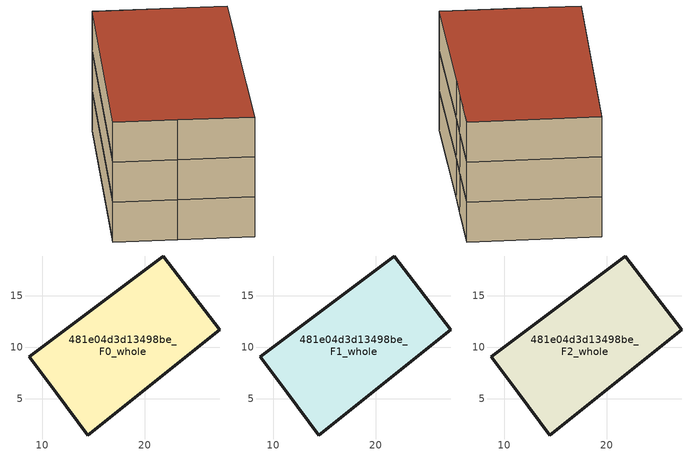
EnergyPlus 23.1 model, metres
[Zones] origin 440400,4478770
481e04d3d13498be_F0_whole
 floor ground (EU_floor_Construction): 21.79,18.89 27.28,11.68 23.92,9.02 22.16,7.63 14.46,1.45 11.36,5.58 8.76,9.05 z0
 wall outside (EU_wall_Construction): 14.46,1.45 22.16,7.63 23.92,9.02 27.28,11.68 21.79,18.89 8.76,9.05 11.36,5.58 14.46,1.45 z0:3
481e04d3d13498be_F1_whole
 floor to 481e04d3d13498be_F0_whole (EU_floor_Construction): 21.79,18.89 27.28,11.68 23.92,9.02 22.16,7.63 14.46,1.45 11.36,5.58 8.76,9.05 z3
 wall outside (EU_wall_Construction): 14.46,1.45 22.16,7.63 23.92,9.02 27.28,11.68 21.79,18.89 8.76,9.05 11.36,5.58 14.46,1.45 z3:6
481e04d3d13498be_F2_whole
 floor to 481e04d3d13498be_F1_whole (EU_floor_Construction): 21.79,18.89 27.28,11.68 23.92,9.02 22.16,7.63 14.46,1.45 11.36,5.58 8.76,9.05 z6
 wall outside (EU_wall_Construction): 14.46,1.45 22.16,7.63 23.92,9.02 27.28,11.68 21.79,18.89 8.76,9.05 11.36,5.58 14.46,1.45 z6:9
 roof outside (EU_roof_Construction): 22.16,7.63 23.92,9.02 27.28,11.68 21.79,18.89 8.76,9.05 11.36,5.58 14.46,1.45 z9
[Building]
EU S2 Campaign: North Axis=0; Terrain=City; Solar Distribution=FullExterior
[Site:Location]
Madrid: Latitude=40.5; Longitude=-3.5; Time Zone=1; Elevation=609
[SizingPeriod:WeatherFileDays]
AnnualSizingPeriod: Begin Month=1; Begin Day of Month=1; End Month=12; End Day of Month=31; Day of Week for Start Day=Monday; Use Weather File Daylight Saving Period=No; Use Weather File Rain and Snow Indicators=No
[MATERIAL]
EU_InternalMass_Material: Roughness=MediumRough; Thickness=0.1; Conductivity=1; Density=1800; Specific Heat=900; Thermal Absorptance=0.9; Solar Absorptance=0.7; Visible Absorptance=0.7
[MATERIAL:NOMASS] Roughness=MediumRough; Thermal Absorptance=0.9; Solar Absorptance=0.7; Visible Absorptance=0.7
Name | Thermal Resistance
EU_wall_NoMass | 0.419739
EU_roof_NoMass | 0.352165
EU_floor_NoMass | 0.608284
[CONSTRUCTION]
EU_wall_Construction: EU_wall_NoMass
EU_roof_Construction: EU_roof_NoMass
EU_floor_Construction: EU_floor_NoMass
EU_InternalMass_Construction: EU_InternalMass_Material
[ZONE] Type=1; Multiplier=1; Ceiling Height=autocalculate; Volume=454.863; Floor Area=autocalculate; Part of Total Floor Area=Yes
481e04d3d13498be_F0_whole; 481e04d3d13498be_F1_whole; 481e04d3d13498be_F2_whole
[INTERNALMASS] Construction=EU_InternalMass_Construction; Surface Area=151.621
Name | Zone or ZoneList
481e04d3d13498be_F0_whole_EU_InternalMass | 481e04d3d13498be_F0_whole
481e04d3d13498be_F1_whole_EU_InternalMass | 481e04d3d13498be_F1_whole
481e04d3d13498be_F2_whole_EU_InternalMass | 481e04d3d13498be_F2_whole
[OTHEREQUIPMENT] Fuel Type=Electricity; Design Level Calculation Method=Watts/Area; Power per Zone Floor Area=1; Fraction Latent=0; Fraction Radiant=0; Fraction Lost=0; Carbon Dioxide Generation Rate=0; EndUse Subcategory=EU_Step8_InternalGains
Name | Zone or ZoneList or Space or SpaceList | Schedule
EU_Step8_InternalGain_481e04d3d13498be_F0_whole_f000 | 481e04d3d13498be_F0_whole | EU_Step8_GainSchedule_481e04d3d13498be_F0_whole_f000
EU_Step8_InternalGain_481e04d3d13498be_F1_whole_f000 | 481e04d3d13498be_F1_whole | EU_Step8_GainSchedule_481e04d3d13498be_F1_whole_f000
EU_Step8_InternalGain_481e04d3d13498be_F2_whole_f000 | 481e04d3d13498be_F2_whole | EU_Step8_GainSchedule_481e04d3d13498be_F2_whole_f000
[ZONEVENTILATION:DESIGNFLOWRATE] Schedule=EU_AlwaysOn; Design Flow Rate Calculation Method=AirChanges/Hour; Air Changes per Hour=0.703302; Ventilation Type=Natural; Fan Pressure Rise=0; Fan Total Efficiency=1; Constant Term Coefficient=1; Temperature Term Coefficient=0; Velocity Term Coefficient=0; Velocity Squared Term Coefficient=0; Minimum Indoor Temperature=-100; Maximum Indoor Temperature=100; Delta Temperature=-100; Minimum Outdoor Temperature=-100; Maximum Outdoor Temperature=100; Maximum Wind Speed=40
Name | Zone or ZoneList or Space or SpaceList
EU_ConstantAir_481e04d3d13498be_F0_whole | 481e04d3d13498be_F0_whole
EU_ConstantAir_481e04d3d13498be_F1_whole | 481e04d3d13498be_F1_whole
EU_ConstantAir_481e04d3d13498be_F2_whole | 481e04d3d13498be_F2_whole
[HVACTEMPLATE:THERMOSTAT] Constant Heating Setpoint=20; Constant Cooling Setpoint=50
EU_HeatOnly_481e04d3d13498be_F0_whole; EU_HeatOnly_481e04d3d13498be_F1_whole; EU_HeatOnly_481e04d3d13498be_F2_whole
[HVACTEMPLATE:ZONE:IDEALLOADSAIRSYSTEM] System Availability Schedule=EU_AlwaysOn; Maximum Heating Supply Air Temperature=50; Minimum Cooling Supply Air Temperature=13; Maximum Heating Supply Air Humidity Ratio=0.0156; Minimum Cooling Supply Air Humidity Ratio=0.0077; Heating Limit=NoLimit; Cooling Limit=NoLimit; Heating Availability Schedule=EU_AlwaysOn; Cooling Availability Schedule=EU_CoolingOff; Dehumidification Control Type=ConstantSensibleHeatRatio; Cooling Sensible Heat Ratio=0.7; Dehumidification Setpoint=60; Humidification Control Type=None; Humidification Setpoint=30; Outdoor Air Method=None; Outdoor Air Flow Rate per Person=0.00944; Outdoor Air Flow Rate per Zone Floor Area=0; Outdoor Air Flow Rate per Zone=0; Demand Controlled Ventilation Type=None; Outdoor Air Economizer Type=NoEconomizer; Heat Recovery Type=None; Sensible Heat Recovery Effectiveness=0.7; Latent Heat Recovery Effectiveness=0.65
Name | Template Thermostat
481e04d3d13498be_F0_whole | EU_HeatOnly_481e04d3d13498be_F0_whole
481e04d3d13498be_F1_whole | EU_HeatOnly_481e04d3d13498be_F1_whole
481e04d3d13498be_F2_whole | EU_HeatOnly_481e04d3d13498be_F2_whole
[SIZING:ZONE] Zone Cooling Design Supply Air Temperature Input Method=SupplyAirTemperature; Zone Cooling Design Supply Air Temperature=13; Zone Heating Design Supply Air Temperature Input Method=SupplyAirTemperature; Zone Heating Design Supply Air Temperature=50; Zone Cooling Design Supply Air Humidity Ratio=0.008; Zone Heating Design Supply Air Humidity Ratio=0.008; Cooling Design Air Flow Method=DesignDay; Cooling Design Air Flow Rate=0; Cooling Minimum Air Flow per Zone Floor Area=0.000762; Cooling Minimum Air Flow=0; Cooling Minimum Air Flow Fraction=0.2; Heating Design Air Flow Method=DesignDay; Heating Design Air Flow Rate=0; Heating Maximum Air Flow per Zone Floor Area=0.002032; Heating Maximum Air Flow=0.141576; Heating Maximum Air Flow Fraction=0.3; Account for Dedicated Outdoor Air System=No; Dedicated Outdoor Air System Control Strategy=NeutralSupplyAir; Dedicated Outdoor Air Low Setpoint Temperature for Design=autosize; Dedicated Outdoor Air High Setpoint Temperature for Design=autosize; Zone Load Sizing Method=Sensible Load Only No Latent Load; Zone Latent Cooling Design Supply Air Humidity Ratio Input Method=HumidityRatioDifference; Zone Cooling Design Supply Air Humidity Ratio Difference=0.005; Zone Latent Heating Design Supply Air Humidity Ratio Input Method=HumidityRatioDifference; Zone Humidification Design Supply Air Humidity Ratio Difference=0.005
481e04d3d13498be_F0_whole; 481e04d3d13498be_F1_whole; 481e04d3d13498be_F2_whole
[SCHEDULE:CONSTANT]
Name | Hourly Value
EU_AlwaysOn | 1
EU_CoolingOff | 0
[SCHEDULE:FILE] Column Number=1; Rows to Skip at Top=0; Number of Hours of Data=8760; Column Separator=Comma; Interpolate to Timestep=No; Minutes per Item=60; Adjust Schedule for Daylight Savings=Yes
Name | File
EU_Step8_GainSchedule_481e04d3d13498be_F0_whole_f000 | C:\Users\o_iseri\Desktop\OpenUBEM\openubem\outputs\eu_evidence\EU-11\ES-MAD-BERRUGUETE\idfs\481e04d3d13498be\481e04d3d13498be_F0_whole_f000_gain.csv
EU_Step8_GainSchedule_481e04d3d13498be_F1_whole_f000 | C:\Users\o_iseri\Desktop\OpenUBEM\openubem\outputs\eu_evidence\EU-11\ES-MAD-BERRUGUETE\idfs\481e04d3d13498be\481e04d3d13498be_F1_whole_f000_gain.csv
EU_Step8_GainSchedule_481e04d3d13498be_F2_whole_f000 | C:\Users\o_iseri\Desktop\OpenUBEM\openubem\outputs\eu_evidence\EU-11\ES-MAD-BERRUGUETE\idfs\481e04d3d13498be\481e04d3d13498be_F2_whole_f000_gain.csv
